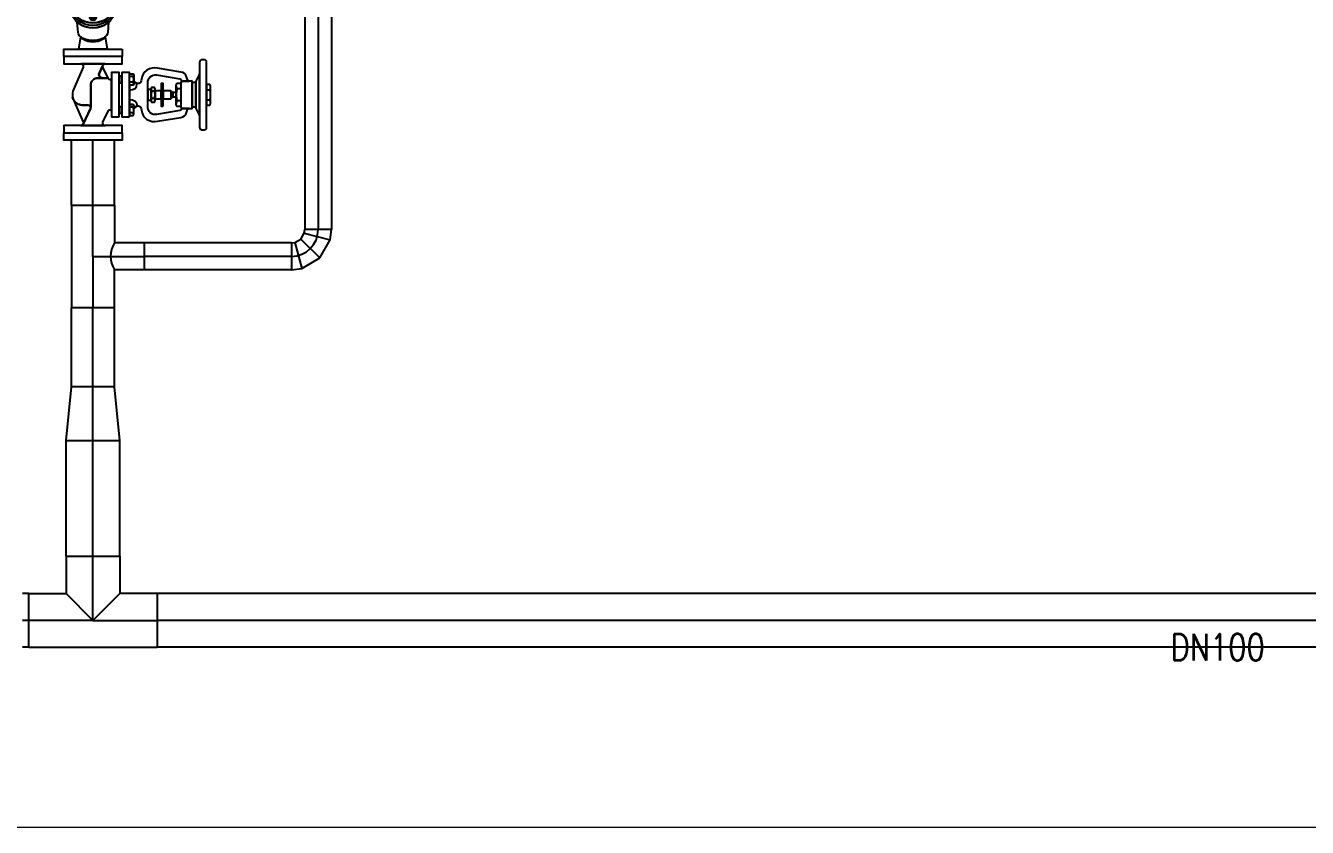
# Model space of a CAD drawing. Extents: x -681219 to -550379, y -242630 to -158199.
# Drawn here: x -574550 to -572154, y -226917 to -225417 of the extents above; entities that cross this region are included whole.
import ezdxf
from ezdxf.lldxf.tags import DXFTag

# ---------------------------------------------------------------- set-up
doc = ezdxf.new("R2010")
doc.units = 0
doc.header["$LTSCALE"] = 1000
doc.layers.get('0').update_dxf_attribs({"linetype": 'CONTINUOUS'})
for name, color, linetype in [('DOTE_油脂（黄）', 7, 'CONTINUOUS'), ('PIPE-油脂（黄）', 2, 'CONTINUOUS'), ('TEXT_油脂（黄）', 7, 'CONTINUOUS')]:
    doc.layers.add(name, color=color, linetype=linetype)
doc.layers.add('famsun', color=7, linetype='CONTINUOUS', lineweight=0)
doc.layers.add('轴网_轴线', color=1, linetype='CENTER2', lineweight=0)
doc.styles.add('_TWT_PIPEDN', font='SIMPLEX', dxfattribs={"width": 0.8, "height": 3.5, "bigfont": 'HZTXT'})
tags = doc.linetypes.add('CENTER2', pattern=[28.575, 19.05, -3.175, 3.175, -3.175]).pattern_tags.tags
tags[10:11] = [DXFTag(74, 4), DXFTag(75, 0), DXFTag(340, '0'), DXFTag(46, 0.0), DXFTag(50, 0.0), DXFTag(44, 0.0), DXFTag(45, 0.0)]
tags[8:9] = [DXFTag(74, 4), DXFTag(75, 0), DXFTag(340, '0'), DXFTag(46, 0.0), DXFTag(50, 0.0), DXFTag(44, 0.0), DXFTag(45, 0.0)]
tags[6:7] = [DXFTag(74, 4), DXFTag(75, 0), DXFTag(340, '0'), DXFTag(46, 0.0), DXFTag(50, 0.0), DXFTag(44, 0.0), DXFTag(45, 0.0)]
tags[4:5] = [DXFTag(74, 4), DXFTag(75, 0), DXFTag(340, '0'), DXFTag(46, 0.0), DXFTag(50, 0.0), DXFTag(44, 0.0), DXFTag(45, 0.0)]

# ---------------------------------------------------------------- blocks, each defined once
blk = doc.blocks.new('轴网8FA15DC97FB90233')
at = {"layer": '轴网_轴线'}
blk.add_line((-1200, 0), (44200, 0), dxfattribs=at)
blk = doc.blocks.new('BSA1L')
at = {"color": 4}
for p, q in [((54.215379, 185.599538), (54.215358, 190.866514)), ((71.09388, 185.599538), (71.09388, 190.866514)), ((53.026763, 143.408363), (53.02674, 137.399566)), ((56.074416, 127.074309), (68.925583, 127.074309)), ((66.099799, 131.20133), (58.900201, 131.20133)), ((72.282498, 143.408363), (72.282498, 137.399566)), ((56.551251, 100.49373), (56.551234, 95.87403)), ((68.758004, 100.49373), (68.758004, 95.87403)), ((32.92306, 65.872712), (32.92306, 59.762096)), ((42.120523, 65.872712), (42.120536, 59.762096)), ((82.879476, 65.872712), (82.879463, 59.762096)), ((92.07694, 65.872712), (92.07694, 59.762096))]:
    blk.add_line(p, q, dxfattribs=at)
for points in [[(45.745776, 185.569513), (79.563462, 185.599538), (79.563462, 190.911126, 0.151687), (75.321745, 192.203806), (62.654619, 192.203806), (49.987493, 192.203806, 0.151687), (45.745776, 190.911126)], [(119.73171, 181.785914, 0.414214), (115.933099, 185.584525), (9.066901, 185.584525, 0.414214), (5.26829, 181.785914), (5.26829, 178.042425, 0.414214), (9.066901, 174.243814), (62.5, 174.243814), (115.933099, 174.243814, 0.414214), (119.73171, 178.042425)], [(105.928125, 105.421149), (99.542192, 143.747083, 0.310322), (91.567632, 152.873054), (86.654278, 154.431481, -0.252716), (84.795625, 157.06318), (84.795625, 146.732148, -0.236339), (83.463376, 144.071071, -0.476894), (88.41312, 142.018735), (94.885762, 104.042078, -0.48938), (81.964371, 89.685191), (62.5, 89.685191), (43.035628, 89.685191, -0.48938), (30.114237, 104.042078), (36.58688, 142.018735, -0.476894), (41.536623, 144.071071), (42.896316, 143.580445, -0.323196), (40.204374, 147.521136), (40.204374, 157.06318, -0.252716), (38.345721, 154.431481), (33.432367, 152.873054, 0.310322), (25.457808, 143.747083), (19.071875, 105.421149, 0.440151), (37.124647, 79.035245), (39.997969, 78.598758, -0.614929), (42.823737, 70.241395), (42.582242, 70.034806), (40.105041, 66.601431), (44.424393, 66.601431, -0.151687), (46.735798, 65.897021), (46.735798, 59.737786), (62.5, 59.737786), (78.264201, 59.737786), (78.264201, 65.897021, -0.151687), (80.575606, 66.601431), (84.894959, 66.601431), (82.417757, 70.034806), (82.176262, 70.241395, -0.614929), (85.00203, 78.598758), (87.875353, 79.035245, 0.440151)], [(84.795625, 157.06318, -0.059994), (84.795625, 157.873976), (84.795625, 162.289753), (40.204374, 162.289753), (40.204374, 157.873976, -0.059994), (40.204374, 157.06318), (40.204374, 147.521136, 0.368201), (43.528159, 143.408363), (81.471841, 143.408363, 0.414214), (84.795625, 146.732148)], [(43.364269, 143.442617), (81.944969, 143.408363), (81.944969, 137.348671, -0.151687), (77.105831, 135.873925), (62.654619, 135.873925), (48.203407, 135.873925, -0.151687), (43.364269, 137.348671)], [(62.654619, 101.460877), (53.493586, 101.460877, 0.151687), (50.425919, 100.525993), (50.425919, 95.841766, 0.151687), (53.493586, 94.906883), (62.654619, 94.906883), (71.815652, 94.906883, 0.151687), (74.883319, 95.841766), (74.883319, 100.525993, 0.151687), (71.815652, 101.460877)], [(46.735798, 59.737786), (28.307798, 59.737786), (28.307798, 65.897021, -0.151687), (30.619203, 66.601431), (37.521798, 66.601431), (44.424393, 66.601431, -0.151687), (46.735798, 65.897021)], [(78.264201, 59.737786), (96.692201, 59.737786), (96.692201, 65.897021, 0.151687), (94.380796, 66.601431), (87.478201, 66.601431), (80.575606, 66.601431, 0.151687), (78.264201, 65.897021)], [(35.219606, 24.671562), (17.39309, 16.222521, -0.188965), (14.474356, 16.274468), (26.614703, 10.423555, 0.552777), (35.219606, 15.828597)], [(113.000004, 19.972092, -0.522686), (107.606909, 16.222521), (88.390312, 25.330404, -0.756375), (89.461035, 30.377576), (35.538964, 30.377576, -0.756374), (36.60969, 25.330405), (35.219606, 24.671562), (35.219606, 8.304717, 0.414214), (47.219606, -3.695283), (83.507591, -3.695283, -0.114393), (85.267565, -4.103279), (110.50267, -16.265073, -0.305418), (113.000004, -19.972092), (113.000004, 0)], [(79.507591, -7.695283, -0.414214), (83.507591, -3.695283), (47.219606, -3.695283, -0.414214), (35.219606, 8.304717), (35.219606, 15.828597, -0.552777), (26.614703, 10.423555), (14.474356, 16.274468, -0.303723), (11.999995, 19.972092), (11.999995, 0), (11.999995, -19.972092, -0.522686), (17.39309, -16.222521), (53.934214, -31.732036, 0.158217), (66.18024, -33.317683, 0.23204), (77.871512, -24.265637, 0.137413), (79.507591, -15.822343)], [(85.220748, -4.080716, 0.550659), (79.507591, -7.695283), (79.507591, -15.822343, -0.137413), (77.871512, -24.265637, -0.23204), (66.18024, -33.317683, 0.064472), (71.065785, -31.732036), (107.606909, -16.222521, -0.187358), (110.50267, -16.265073)]]:
    blk.add_lwpolyline(points, format="xyb", close=True, dxfattribs=at)
for points in [[(96.912516, 174.243814), (62.5, 174.243814), (28.087483, 174.243814), (40.204374, 168.178291), (84.795625, 168.178291)], [(82.297331, 168.178291), (42.702669, 168.178291), (42.702669, 162.289753), (62.5, 162.289753), (82.297331, 162.289753)], [(68.925583, 127.074309), (66.099799, 131.20133), (66.099799, 135.873925), (58.900201, 135.873925), (58.900201, 131.20133), (56.074416, 127.074309), (56.074416, 114.852858), (62.5, 114.852858), (68.925583, 114.852858)], [(81.056809, 114.852858), (62.5, 114.852858), (56.074416, 114.852858), (43.94319, 114.852858), (43.94319, 111.343443), (62.5, 111.343443), (69.325381, 111.343443), (81.056809, 111.343443)], [(68.925583, 111.343443), (56.074416, 111.343443), (56.074416, 101.460877), (68.925583, 101.460877)], [(71.146781, 94.906883), (54.162457, 94.906883), (54.162457, 89.685191), (62.5, 89.685191), (71.146781, 89.685191)], [(11.999995, 0), (11.999995, 19.972092), (11.999995, 47.5), (0, 47.5), (0, 0), (0, -47.5), (11.999995, -47.5)], [(98.734061, 59.737786), (62.5, 59.737786), (26.265939, 59.737786), (26.265939, 47.364933), (98.734061, 47.364933)], [(98.734061, 42.750429), (62.5, 42.750429), (26.265939, 42.750429), (26.265939, 30.377576), (98.734061, 30.377576)], [(42.828178, 47.364933), (32.21537, 47.364933), (32.21537, 42.750429), (42.828178, 42.750429)], [(92.784629, 47.364933), (82.171822, 47.364933), (82.171822, 42.750429), (92.784629, 42.750429)], [(125, 47.5), (113.000004, 47.5), (113.000004, 0), (113.000004, -47.5), (125, -47.5), (125, 0)]]:
    blk.add_lwpolyline(points, close=True, dxfattribs=at)
at = {"color": 4, "flags": 128}
blk.add_lwpolyline([(54.828787, 59.737786), (54.118687, 64.656958), (52.113078, 68.712348), (49.164135, 71.19185), (45.789677, 71.660075), (42.582242, 70.034806), (40.105041, 66.601431)], dxfattribs=at)
at = {"color": 4, "extrusion": (0, 0, -1), "flags": 128}
blk.add_lwpolyline([(-70.171213, 59.737786), (-70.881312, 64.656958), (-72.886921, 68.712348), (-75.835865, 71.19185), (-79.210322, 71.660075), (-82.417757, 70.034806), (-84.894959, 66.601431)], dxfattribs=at)
at = {"color": 4}
for centre, radius, start, end in [((49.948113, 184.727434), 7.476476, 55.197024, 89.698211), ((62.654619, 164.906291), 27.297515, 90, 108.008529), ((62.654619, 164.906291), 27.297515, 71.991471, 90), ((75.361125, 184.727434), 7.476476, 90.301789, 124.802976), ((48.15848, 144.403298), 8.529491, 270.301789, 304.802976), ((62.654619, 167.016127), 31.142202, 251.991471, 270), ((62.654619, 167.016127), 31.142202, 270, 288.008529), ((77.150758, 144.403298), 8.529491, 235.197024, 269.698211), ((53.465105, 96.053865), 5.407086, 55.197024, 89.698211), ((53.465105, 100.313894), 5.407086, 270.301789, 304.802976), ((62.654619, 81.718951), 19.741925, 90, 108.008529), ((62.654619, 114.648808), 19.741925, 251.991471, 270), ((62.654619, 81.718951), 19.741925, 71.991471, 90), ((62.654619, 114.648808), 19.741925, 270, 288.008529), ((71.844133, 96.053865), 5.407086, 90.301789, 124.802976), ((71.844133, 100.313894), 5.407086, 235.197024, 269.698211), ((30.597744, 62.527392), 4.074096, 55.197024, 89.698211), ((37.521798, 51.726416), 14.875015, 90, 108.008529), ((37.521798, 51.726416), 14.875015, 71.991471, 90), ((44.445852, 62.527392), 4.074096, 90.301789, 124.802976), ((80.554147, 62.527392), 4.074096, 55.197024, 89.698211), ((87.478201, 51.726416), 14.875015, 90, 108.008529), ((94.402255, 62.527392), 4.074096, 90.301789, 124.802976)]:
    blk.add_arc(centre, radius, start, end, dxfattribs=at)
blk = doc.blocks.new('FIG34HR')
at = {"color": 4}
for p, q in [((-93.6, 26.1), (-89.5, 26.1)), ((-74, 26.1), (-69.8, 26.1)), ((-109.4, 8.7), (-109.4, 18.7)), ((-103.8, 3), (-99.7, 3)), ((-93.6, 20.1), (-89.5, 20.1)), ((-74, 20.1), (-69.8, 20.1)), ((-63.8, 3), (-59.7, 3)), ((-109.4, -18.7), (-109.4, -8.7)), ((-103.8, -3), (-99.7, -3)), ((-93.6, -20.1), (-89.5, -20.1)), ((-74, -20.1), (-69.8, -20.1)), ((-63.8, -3), (-59.7, -3)), ((-93.6, -26.1), (-89.5, -26.1)), ((-74, -26.1), (-69.8, -26.1))]:
    blk.add_line(p, q, dxfattribs=at)
for points in [[(-131.7, 0), (-131.7, 47.5), (-119.7, 47.5), (-119.7, -47.5), (-131.7, -47.5)], [(-12, 47.5), (0, 47.5), (0, 0), (0, -47.5), (-12, -47.5)], [(-119.7, 24.3), (-109.4, 18.7), (-105.7, 19), (-108.3, 13.1), (-109.9, 6.7), (-110.4, 0), (-109.9, -6.7), (-108.3, -13.1), (-105.9, -18.7), (-109.4, -18.7), (-119.7, -24.3)], [(-110.4, 0), (-109.9, 6.7), (-108.3, 13.1), (-105.7, 19), (-102.3, 24.2), (-98.1, 28.5), (-93.3, 31.7), (-88.1, 33.6), (-82.7, 34.3), (-77.3, 33.6), (-72.1, 31.7), (-67.3, 28.5), (-63.1, 24.2), (-59.6, 19), (-57.1, 13.1), (-55.5, 6.7), (-54.9, 0), (-55.5, -6.7), (-57.1, -13.1), (-59.6, -19), (-63.1, -24.2), (-67.3, -28.5), (-72.1, -31.7), (-77.3, -33.6), (-82.7, -34.3), (-88.1, -33.6), (-93.3, -31.7), (-98.1, -28.5), (-102.3, -24.2), (-105.7, -19), (-108.3, -13.1), (-109.9, -6.7)], [(-99.7, 26.1), (-96.7, 28.4), (-93.6, 26.1), (-93.6, 20.1), (-96.7, 17.8), (-99.7, 20.1)], [(-92.5, 17.8), (-89.5, 20.1), (-89.5, 26.1), (-92.5, 28.4), (-96.7, 28.4), (-99.7, 26.1), (-99.7, 20.1), (-96.7, 17.8)], [(-93.6, 26.1), (-96.7, 28.4), (-92.5, 28.4), (-89.5, 26.1), (-89.5, 20.1), (-92.5, 17.8), (-96.7, 17.8), (-93.6, 20.1)], [(-55.5, 6.7), (-57.1, 13.1), (-59.6, 19), (-63.1, 24.2), (-67.3, 28.5), (-72.1, 31.7), (-77.3, 33.6), (-82.7, 34.3), (-74.4, 34.3), (-69, 33.6), (-63.8, 31.7), (-59, 28.5), (-54.8, 24.2), (-51.4, 19), (-48.8, 13.1), (-47.2, 6.7), (-46.7, 0), (-47.2, -6.7), (-48.8, -13.1), (-51.4, -19), (-54.8, -24.2), (-59, -28.5), (-63.8, -31.7), (-69, -33.6), (-74.4, -34.3), (-82.7, -34.3), (-77.3, -33.6), (-72.1, -31.7), (-67.3, -28.5), (-63.1, -24.2), (-59.6, -19), (-57.1, -13.1), (-55.5, -6.7), (-54.9, 0)], [(-80.1, 26.1), (-77, 28.4), (-74, 26.1), (-74, 20.1), (-77, 17.8), (-80.1, 20.1)], [(-77, 17.8), (-72.9, 17.8), (-69.8, 20.1), (-69.8, 26.1), (-72.9, 28.4), (-77, 28.4), (-80.1, 26.1), (-80.1, 20.1)], [(-74, 26.1), (-77, 28.4), (-72.9, 28.4), (-69.8, 26.1), (-69.8, 20.1), (-72.9, 17.8), (-77, 17.8), (-74, 20.1)], [(-47.2, 6.7), (-48.8, 13.1), (-51.4, 19), (-54.8, 24.2), (-56.1, 25.6), (-39.4, 24.1), (-36.8, 23.6), (-34.3, 22.3), (-32, 20), (-32, 20), (-32, 20), (-30.1, 18.3), (-28.1, 15.6), (-26.5, 12.2), (-25.2, 8.4), (-24.5, 4.3), (-24.2, 0), (-24.5, -4.3), (-25.2, -8.4), (-26.5, -12.2), (-28.1, -15.6), (-30.1, -18.3), (-32, -20), (-32, -20), (-34.3, -22.3), (-36.8, -23.6), (-39.4, -24.1), (-56.1, -25.6), (-54.8, -24.2), (-51.4, -19), (-48.8, -13.1), (-47.2, -6.7), (-46.7, 0)], [(-25.2, 8.4), (-26.5, 12.2), (-28.1, 15.6), (-30.1, 18.3), (-32, 20), (-12, 23.1), (-12, -23.1), (-32, -20), (-32, -20), (-30.1, -18.3), (-28.1, -15.6), (-26.5, -12.2), (-25.2, -8.4), (-24.5, -4.3), (-24.2, 0), (-24.5, 4.3)], [(-109.9, 3), (-106.8, 5.3), (-103.8, 3), (-103.8, -3), (-106.8, -5.3), (-109.9, -3)], [(-99.7, 3), (-102.7, 5.3), (-106.8, 5.3), (-109.9, 3), (-109.9, -3), (-106.8, -5.3), (-102.7, -5.3), (-99.7, -3)], [(-103.8, 3), (-106.8, 5.3), (-102.7, 5.3), (-99.7, 3), (-99.7, -3), (-102.7, -5.3), (-106.8, -5.3), (-103.8, -3)], [(-69.9, 3), (-66.8, 5.3), (-63.8, 3), (-63.8, -3), (-66.8, -5.3), (-69.9, -3)], [(-69.9, -3), (-66.8, -5.3), (-62.7, -5.3), (-59.7, -3), (-59.7, 3), (-62.7, 5.3), (-66.8, 5.3), (-69.9, 3)], [(-63.8, 3), (-66.8, 5.3), (-62.7, 5.3), (-59.7, 3), (-59.7, -3), (-62.7, -5.3), (-66.8, -5.3), (-63.8, -3)], [(-99.7, -20.1), (-96.7, -17.8), (-93.6, -20.1), (-93.6, -26.1), (-96.7, -28.4), (-99.7, -26.1)], [(-96.7, -17.8), (-99.7, -20.1), (-99.7, -26.1), (-96.7, -28.4), (-92.5, -28.4), (-89.5, -26.1), (-89.5, -20.1), (-92.5, -17.8)], [(-93.6, -20.1), (-96.7, -17.8), (-92.5, -17.8), (-89.5, -20.1), (-89.5, -26.1), (-92.5, -28.4), (-96.7, -28.4), (-93.6, -26.1)], [(-80.1, -20.1), (-77, -17.8), (-74, -20.1), (-74, -26.1), (-77, -28.4), (-80.1, -26.1)], [(-77, -17.8), (-80.1, -20.1), (-80.1, -26.1), (-77, -28.4), (-72.9, -28.4), (-69.8, -26.1), (-69.8, -20.1), (-72.9, -17.8)], [(-74, -20.1), (-77, -17.8), (-72.9, -17.8), (-69.8, -20.1), (-69.8, -26.1), (-72.9, -28.4), (-77, -28.4), (-74, -26.1)]]:
    blk.add_lwpolyline(points, close=True, dxfattribs=at)
for points in [[(-78.6, 34.3), (-73.1, 33.6), (-67.9, 31.7), (-63.1, 28.5), (-58.9, 24.2), (-55.5, 19), (-52.9, 13.1), (-51.4, 6.7), (-50.8, 0), (-51.4, -6.7), (-52.9, -13.1), (-55.5, -19), (-58.9, -24.2), (-63.1, -28.5), (-67.9, -31.7), (-73.1, -33.6), (-78.6, -34.3)], [(-32, 20), (-30, 17), (-28.3, 13.4), (-27.1, 9.2), (-26.3, 4.7), (-26.1, 0), (-26.3, -4.7), (-27.1, -9.2), (-28.3, -13.4), (-30, -17), (-32, -20)]]:
    blk.add_lwpolyline(points, dxfattribs=at)

msp = doc.modelspace()

# ---------------------------------------------------------------- linework, layer by layer
at = {"color": 4, "elevation": 3800}
msp.add_lwpolyline([(-574369.7601, -225618.0117), (-574369.7601, -225631.7421), (-574478.4597, -225631.7421), (-574478.4597, -225618.0117)], close=True, dxfattribs=at)
at = {"layer": 'DOTE_油脂（黄）', "color": 1}
for p, q in [((-574003.1529, -224714.7656), (-574003.1529, -225798.7462)), ((-574424.1099, -225752.7462), (-574424.1099, -225631.7421)), ((-574424.1099, -225848.7462, 3800), (-574424.1099, -225752.7462)), ((-574424.1099, -225848.7462, 3800), (-574424.1099, -225944.7462)), ((-574424.1099, -225848.7462, 3800), (-574328.1099, -225848.7462)), ((-574053.1529, -225848.7462), (-574328.1099, -225848.7462)), ((-574424.1099, -226092.9992), (-574424.1099, -225944.7462)), ((-574424.1099, -226192.9992, 3800), (-574424.1099, -226092.9992, 3800)), ((-574424.1099, -226409.545), (-574424.1099, -226192.9992)), ((-574424.1099, -226529.545, 3800), (-574424.1099, -226409.545)), ((-574544.1099, -226529.545), (-574555.8902, -226529.545)), ((-574424.1099, -226529.545, 3800), (-574544.1099, -226529.545)), ((-574424.1099, -226529.545, 3800), (-574304.1099, -226529.545)), ((-570318.1661, -226529.545), (-574304.1099, -226529.545))]:
    msp.add_line(p, q, dxfattribs=at)
msp.add_arc((-574053.1529, -225798.7462, 3800), 50, 270, 0, dxfattribs=at)
at = {"layer": 'PIPE-油脂（黄）', "color": 1}
for p, q in [((-574028.1529, -224714.7656), (-574028.1529, -225798.7462)), ((-573978.1529, -224714.7656), (-573978.1529, -225798.7462)), ((-574464.1099, -225752.7462), (-574464.1099, -225631.7421)), ((-574384.1099, -225752.7462), (-574384.1099, -225631.7421)), ((-574464.1099, -225752.7462), (-574464.1099, -225944.7462)), ((-574384.1099, -225752.7462), (-574384.1099, -225823.7462)), ((-574029.0048, -225805.2167, 3800), (-574028.1529, -225798.7462, 3800)), ((-573980.7085, -225818.1576, 3800), (-573978.1529, -225798.7462, 3800)), ((-574328.1099, -225823.7462), (-574384.1099, -225823.7462)), ((-574053.1529, -225823.7462), (-574328.1099, -225823.7462)), ((-574053.1529, -225823.7462, 3800), (-574046.6825, -225822.8943, 3800)), ((-574046.6825, -225822.8943, 3800), (-574035.4753, -225816.4239, 3800)), ((-574035.4753, -225816.4239, 3800), (-574029.0048, -225805.2167, 3800)), ((-574000.1199, -225851.7792, 3800), (-573980.7085, -225818.1576, 3800)), ((-574053.1529, -225873.7462, 3800), (-574033.7415, -225871.1906, 3800)), ((-574033.7415, -225871.1906, 3800), (-574000.1199, -225851.7792, 3800)), ((-574384.1099, -225944.7462), (-574384.1099, -225873.7462)), ((-574328.1099, -225873.7462), (-574384.1099, -225873.7462)), ((-574053.1529, -225873.7462), (-574328.1099, -225873.7462)), ((-574464.1099, -226092.9992), (-574464.1099, -225944.7462)), ((-574384.1099, -226092.9992), (-574384.1099, -225944.7462)), ((-574474.1099, -226192.9992, 3800), (-574464.1099, -226092.9992, 3800)), ((-574374.1099, -226192.9992, 3800), (-574384.1099, -226092.9992, 3800)), ((-574474.1099, -226409.545), (-574474.1099, -226192.9992)), ((-574374.1099, -226409.545), (-574374.1099, -226192.9992)), ((-574474.1099, -226409.545), (-574474.1099, -226479.545)), ((-574374.1099, -226409.545), (-574374.1099, -226479.545)), ((-574544.1099, -226479.545), (-574555.8902, -226479.545)), ((-574544.1099, -226479.545), (-574474.1099, -226479.545)), ((-574304.1099, -226479.545), (-574374.1099, -226479.545)), ((-570318.1661, -226479.545), (-574304.1099, -226479.545)), ((-574544.1099, -226579.545), (-574555.8902, -226579.545)), ((-574544.1099, -226579.545), (-574304.1099, -226579.545)), ((-570318.1661, -226579.545), (-574304.1099, -226579.545))]:
    msp.add_line(p, q, dxfattribs=at)
at = {"layer": 'PIPE-油脂（黄）'}
for p, q in [((-574384.1099, -225631.7421, 3800), (-574464.1099, -225631.7421, 3800)), ((-574464.1099, -225752.7462), (-574384.1099, -225752.7462)), ((-573978.1529, -225798.7462, 3800), (-574028.1529, -225798.7462, 3800)), ((-574328.1099, -225823.7462), (-574328.1099, -225873.7462)), ((-574053.1529, -225823.7462, 3800), (-574053.1529, -225873.7462, 3800)), ((-574046.6825, -225822.8943, 3800), (-574033.7415, -225871.1906, 3800)), ((-574035.4753, -225816.4239, 3800), (-574000.1199, -225851.7792, 3800)), ((-574029.0048, -225805.2167, 3800), (-573980.7085, -225818.1576, 3800)), ((-574384.1099, -225944.7462), (-574464.1099, -225944.7462)), ((-574384.1099, -226092.9992, 3800), (-574464.1099, -226092.9992, 3800)), ((-574474.1099, -226192.9992, 3800), (-574374.1099, -226192.9992, 3800)), ((-574474.1099, -226409.545), (-574374.1099, -226409.545)), ((-574544.1099, -226579.545), (-574544.1099, -226479.545)), ((-574424.1099, -226529.545, 3800), (-574474.1099, -226479.545)), ((-574424.1099, -226529.545, 3800), (-574374.1099, -226479.545)), ((-574304.1099, -226479.545), (-574304.1099, -226579.545))]:
    msp.add_line(p, q, dxfattribs=at)
msp.add_arc((-574344.1099, -225848.7462), 47.1699, 147.994617, 212.0053835, dxfattribs=at)

# ---------------------------------------------------------------- block references
at = {"xscale": 1.144206706045089, "yscale": 1.144206706045089, "zscale": 1.144206706045089, "rotation": 270}
msp.add_blockref('FIG34HR', (-574424.1099, -225474.9858, 3800), dxfattribs=at)
at = {"color": 4, "xscale": 1.144206706045084, "yscale": 1.144206706045084, "zscale": 1.144206706045084, "rotation": 270}
msp.add_blockref('BSA1L', (-574424.1099, -225474.9858, 3800), dxfattribs=at)
at = {"layer": 'famsun', "xscale": -1}
msp.add_blockref('轴网8FA15DC97FB90233', (-555468.721, -226916.6983), dxfattribs=at)

# ---------------------------------------------------------------- texts
at = {"layer": 'TEXT_油脂（黄）', "style": '_TWT_PIPEDN', "width": 0.8}
msp.add_text('DN100', height=50, dxfattribs=at).set_placement((-572409.7094, -226604.545))

doc.saveas('drawing.dxf')
